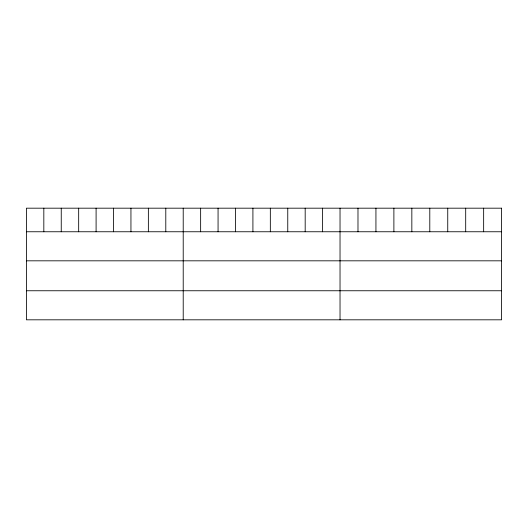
<?xml version="1.0" encoding="UTF-8"?>
<svg xmlns="http://www.w3.org/2000/svg" width="528" height="528" viewBox="0 0 528 528"><rect width="100%" height="100%" fill="white"/><g stroke="black" fill="none" stroke-linecap="round" stroke-linejoin="round"><path stroke-width="0.79" d="M26.4 231.759L501.6 231.759M26.4 260.819L501.6 260.819M26.4 290.756L501.6 290.756M483.648 208.184L483.648 231.759M465.696 208.184L465.696 231.759M447.744 208.184L447.744 231.759M429.792 208.184L429.792 231.759M411.84 208.184L411.84 231.759M393.888 208.184L393.888 231.759M375.936 208.184L375.936 231.759M357.984 208.184L357.984 231.759M340.032 208.184L340.032 319.816M322.608 208.184L322.608 231.759M305.184 208.184L305.184 231.759M287.76 208.184L287.76 231.759M270.336 208.184L270.336 231.759M252.912 208.184L252.912 231.759M235.488 208.184L235.488 231.759M218.064 208.184L218.064 231.759M200.64 208.184L200.64 231.759M183.216 208.184L183.216 319.816M165.792 208.184L165.792 231.759M148.368 208.184L148.368 231.759M130.944 208.184L130.944 231.759M113.52 208.184L113.52 231.759M96.096 208.184L96.096 231.759M78.672 208.184L78.672 231.759M61.248 208.184L61.248 231.759M43.824 208.184L43.824 231.759M501.6 208.184L26.4 208.184L26.4 319.816L501.6 319.816L501.6 208.184"/></g></svg>
